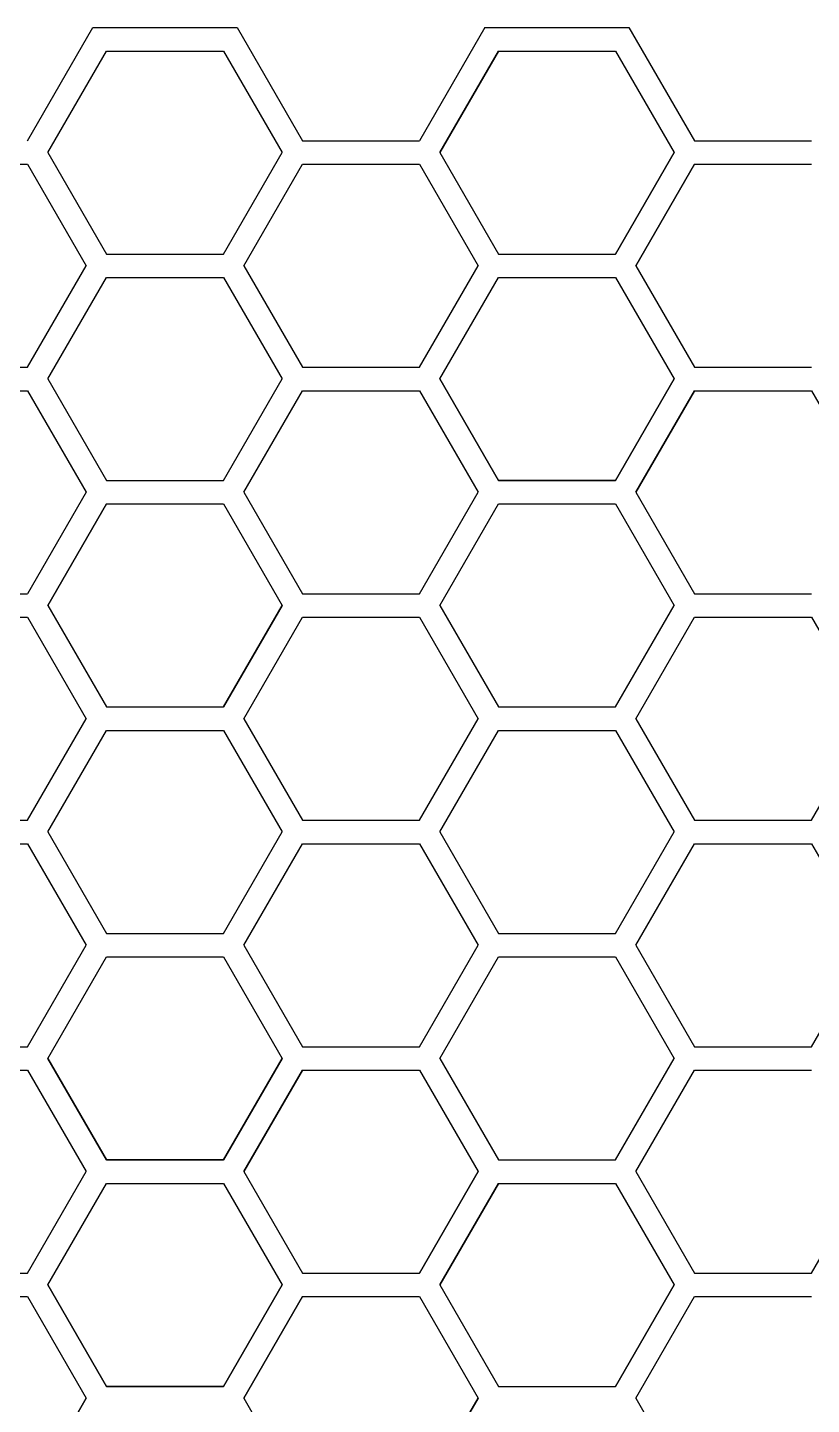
# Model space of a CAD drawing. Header units: millimetres. Extents: x 426 to 1302, y -791 to 304.
# Drawn here: x 874.5 to 1008.4, y -109.2 to 125.7 of the extents above; entities that cross this region are included whole.
import ezdxf

# ---------------------------------------------------------------- set-up
doc = ezdxf.new("R2010")
doc.units = ezdxf.units.MM
doc.layers.get('0').update_dxf_attribs({"linetype": 'CONTINUOUS', "lineweight": 25, "true_color": 0x000000})

msp = doc.modelspace()

# ---------------------------------------------------------------- linework, layer by layer
for p, q in [((874.54, 106.42), (885.7, 125.74)), ((874.54, 106.42), (885.7, 125.74)), ((874.54, 106.42), (885.7, 125.74)), ((885.7, 125.74), (910.31, 125.74)), ((885.7, 125.74), (910.31, 125.74)), ((885.7, 125.74), (910.31, 125.74)), ((910.31, 125.74), (921.47, 106.42)), ((910.31, 125.74), (921.47, 106.42)), ((910.31, 125.74), (921.47, 106.42)), ((952.62, 125.74), (941.47, 106.42)), ((952.62, 125.74), (941.47, 106.42)), ((952.62, 125.74), (941.47, 106.42)), ((952.62, 125.74), (977.24, 125.74)), ((952.62, 125.74), (977.24, 125.74)), ((952.62, 125.74), (977.24, 125.74)), ((977.24, 125.74), (988.4, 106.42)), ((977.24, 125.74), (988.4, 106.42)), ((977.24, 125.74), (988.4, 106.42)), ((878.01, 104.42), (888.01, 121.74)), ((878.01, 104.42), (888.01, 121.74)), ((878.01, 104.42), (888.01, 121.74)), ((878.01, 104.42), (888.01, 121.74)), ((878.01, 104.42), (888.01, 121.74)), ((878.01, 104.42), (888.01, 121.74)), ((878.01, 104.42), (888.01, 121.74)), ((878.01, 104.42), (888.01, 121.74)), ((878.01, 104.42), (888.01, 121.74)), ((888.01, 121.74), (908.01, 121.74)), ((888.01, 121.74), (908.01, 121.74)), ((888.01, 121.74), (908.01, 121.74)), ((888.01, 121.74), (908.01, 121.74)), ((888.01, 121.74), (908.01, 121.74)), ((888.01, 121.74), (908.01, 121.74)), ((888.01, 121.74), (908.01, 121.74)), ((888.01, 121.74), (908.01, 121.74)), ((888.01, 121.74), (908.01, 121.74)), ((908.01, 121.74), (918.01, 104.42)), ((908.01, 121.74), (918.01, 104.42)), ((908.01, 121.74), (918.01, 104.42)), ((908.01, 121.74), (918.01, 104.42)), ((908.01, 121.74), (918.01, 104.42)), ((908.01, 121.74), (918.01, 104.42)), ((908.01, 121.74), (918.01, 104.42)), ((908.01, 121.74), (918.01, 104.42)), ((908.01, 121.74), (918.01, 104.42)), ((954.93, 121.74), (944.93, 104.42)), ((944.93, 104.42), (954.93, 121.74)), ((954.93, 121.74), (944.93, 104.42)), ((944.93, 104.42), (954.93, 121.74)), ((954.93, 121.74), (944.93, 104.42)), ((944.93, 104.42), (954.93, 121.74)), ((954.93, 121.74), (974.93, 121.74)), ((954.93, 121.74), (974.93, 121.74)), ((954.93, 121.74), (974.93, 121.74)), ((954.93, 121.74), (974.93, 121.74)), ((954.93, 121.74), (974.93, 121.74)), ((954.93, 121.74), (974.93, 121.74)), ((974.93, 121.74), (984.93, 104.42)), ((974.93, 121.74), (984.93, 104.42)), ((974.93, 121.74), (984.93, 104.42)), ((974.93, 121.74), (984.93, 104.42)), ((974.93, 121.74), (984.93, 104.42)), ((974.93, 121.74), (984.93, 104.42)), ((921.47, 106.42), (941.47, 106.42)), ((921.47, 106.42), (941.47, 106.42)), ((921.47, 106.42), (941.47, 106.42)), ((988.4, 106.42), (1008.4, 106.42)), ((988.4, 106.42), (1008.4, 106.42)), ((988.4, 106.42), (1008.4, 106.42)), ((878.01, 104.42), (888.01, 87.1)), ((878.01, 104.42), (888.01, 87.1)), ((878.01, 104.42), (888.01, 87.1)), ((878.01, 104.42), (888.01, 87.1)), ((878.01, 104.42), (888.01, 87.1)), ((878.01, 104.42), (888.01, 87.1)), ((878.01, 104.42), (888.01, 87.1)), ((878.01, 104.42), (888.01, 87.1)), ((878.01, 104.42), (888.01, 87.1)), ((908.01, 87.1), (918.01, 104.42)), ((908.01, 87.1), (918.01, 104.42)), ((908.01, 87.1), (918.01, 104.42)), ((908.01, 87.1), (918.01, 104.42)), ((908.01, 87.1), (918.01, 104.42)), ((908.01, 87.1), (918.01, 104.42)), ((908.01, 87.1), (918.01, 104.42)), ((908.01, 87.1), (918.01, 104.42)), ((908.01, 87.1), (918.01, 104.42)), ((944.93, 104.42), (954.93, 87.1)), ((944.93, 104.42), (954.93, 87.1)), ((944.93, 104.42), (954.93, 87.1)), ((944.93, 104.42), (954.93, 87.1)), ((944.93, 104.42), (954.93, 87.1)), ((944.93, 104.42), (954.93, 87.1)), ((984.93, 104.42), (974.93, 87.1)), ((974.93, 87.1), (984.93, 104.42)), ((984.93, 104.42), (974.93, 87.1)), ((974.93, 87.1), (984.93, 104.42)), ((984.93, 104.42), (974.93, 87.1)), ((974.93, 87.1), (984.93, 104.42)), ((854.54, 102.42), (874.54, 102.42)), ((854.54, 102.42), (874.54, 102.42)), ((854.54, 102.42), (874.54, 102.42)), ((874.54, 102.42), (884.54, 85.1)), ((874.54, 102.42), (884.54, 85.1)), ((874.54, 102.42), (884.54, 85.1)), ((874.54, 102.42), (884.54, 85.1)), ((874.54, 102.42), (884.54, 85.1)), ((874.54, 102.42), (884.54, 85.1)), ((911.47, 85.1), (921.47, 102.42)), ((911.47, 85.1), (921.47, 102.42)), ((911.47, 85.1), (921.47, 102.42)), ((911.47, 85.1), (921.47, 102.42)), ((911.47, 85.1), (921.47, 102.42)), ((911.47, 85.1), (921.47, 102.42)), ((921.47, 102.42), (941.47, 102.42)), ((921.47, 102.42), (941.47, 102.42)), ((921.47, 102.42), (941.47, 102.42)), ((921.47, 102.42), (941.47, 102.42)), ((921.47, 102.42), (941.47, 102.42)), ((921.47, 102.42), (941.47, 102.42)), ((941.47, 102.42), (951.47, 85.1)), ((941.47, 102.42), (951.47, 85.1)), ((941.47, 102.42), (951.47, 85.1)), ((941.47, 102.42), (951.47, 85.1)), ((941.47, 102.42), (951.47, 85.1)), ((941.47, 102.42), (951.47, 85.1)), ((978.4, 85.1), (988.4, 102.42)), ((988.4, 102.42), (978.4, 85.1)), ((978.4, 85.1), (988.4, 102.42)), ((978.4, 85.1), (988.4, 102.42)), ((988.4, 102.42), (978.4, 85.1)), ((978.4, 85.1), (988.4, 102.42)), ((978.4, 85.1), (988.4, 102.42)), ((988.4, 102.42), (978.4, 85.1)), ((978.4, 85.1), (988.4, 102.42)), ((988.4, 102.42), (1008.4, 102.42)), ((988.4, 102.42), (1008.4, 102.42)), ((988.4, 102.42), (1008.4, 102.42)), ((988.4, 102.42), (1008.4, 102.42)), ((988.4, 102.42), (1008.4, 102.42)), ((988.4, 102.42), (1008.4, 102.42)), ((988.4, 102.42), (1008.4, 102.42)), ((988.4, 102.42), (1008.4, 102.42)), ((988.4, 102.42), (1008.4, 102.42)), ((888.01, 87.1), (908.01, 87.1)), ((888.01, 87.1), (908.01, 87.1)), ((888.01, 87.1), (908.01, 87.1)), ((888.01, 87.1), (908.01, 87.1)), ((888.01, 87.1), (908.01, 87.1)), ((888.01, 87.1), (908.01, 87.1)), ((888.01, 87.1), (908.01, 87.1)), ((888.01, 87.1), (908.01, 87.1)), ((888.01, 87.1), (908.01, 87.1)), ((954.93, 87.1), (974.93, 87.1)), ((954.93, 87.1), (974.93, 87.1)), ((954.93, 87.1), (974.93, 87.1)), ((954.93, 87.1), (974.93, 87.1)), ((954.93, 87.1), (974.93, 87.1)), ((954.93, 87.1), (974.93, 87.1)), ((954.93, 87.1), (974.93, 87.1)), ((954.93, 87.1), (974.93, 87.1)), ((954.93, 87.1), (974.93, 87.1)), ((954.93, 87.1), (974.93, 87.1)), ((954.93, 87.1), (974.93, 87.1)), ((954.93, 87.1), (974.93, 87.1)), ((874.54, 67.78), (884.54, 85.1)), ((874.54, 67.78), (884.54, 85.1)), ((874.54, 67.78), (884.54, 85.1)), ((874.54, 67.78), (884.54, 85.1)), ((874.54, 67.78), (884.54, 85.1)), ((874.54, 67.78), (884.54, 85.1)), ((911.47, 85.1), (921.47, 67.78)), ((911.47, 85.1), (921.47, 67.78)), ((911.47, 85.1), (921.47, 67.78)), ((911.47, 85.1), (921.47, 67.78)), ((911.47, 85.1), (921.47, 67.78)), ((911.47, 85.1), (921.47, 67.78)), ((941.47, 67.78), (951.47, 85.1)), ((941.47, 67.78), (951.47, 85.1)), ((941.47, 67.78), (951.47, 85.1)), ((941.47, 67.78), (951.47, 85.1)), ((941.47, 67.78), (951.47, 85.1)), ((941.47, 67.78), (951.47, 85.1)), ((978.4, 85.1), (988.4, 67.78)), ((978.4, 85.1), (988.4, 67.78)), ((978.4, 85.1), (988.4, 67.78)), ((978.4, 85.1), (988.4, 67.78)), ((978.4, 85.1), (988.4, 67.78)), ((978.4, 85.1), (988.4, 67.78)), ((978.4, 85.1), (988.4, 67.78)), ((978.4, 85.1), (988.4, 67.78)), ((978.4, 85.1), (988.4, 67.78)), ((878.01, 65.78), (888.01, 83.1)), ((878.01, 65.78), (888.01, 83.1)), ((878.01, 65.78), (888.01, 83.1)), ((878.01, 65.78), (888.01, 83.1)), ((878.01, 65.78), (888.01, 83.1)), ((878.01, 65.78), (888.01, 83.1)), ((878.01, 65.78), (888.01, 83.1)), ((878.01, 65.78), (888.01, 83.1)), ((878.01, 65.78), (888.01, 83.1)), ((888.01, 83.1), (908.01, 83.1)), ((888.01, 83.1), (908.01, 83.1)), ((888.01, 83.1), (908.01, 83.1)), ((888.01, 83.1), (908.01, 83.1)), ((888.01, 83.1), (908.01, 83.1)), ((888.01, 83.1), (908.01, 83.1)), ((888.01, 83.1), (908.01, 83.1)), ((888.01, 83.1), (908.01, 83.1)), ((888.01, 83.1), (908.01, 83.1)), ((908.01, 83.1), (918.01, 65.78)), ((908.01, 83.1), (918.01, 65.78)), ((908.01, 83.1), (918.01, 65.78)), ((908.01, 83.1), (918.01, 65.78)), ((908.01, 83.1), (918.01, 65.78)), ((908.01, 83.1), (918.01, 65.78)), ((908.01, 83.1), (918.01, 65.78)), ((908.01, 83.1), (918.01, 65.78)), ((908.01, 83.1), (918.01, 65.78)), ((944.93, 65.78), (954.93, 83.1)), ((944.93, 65.78), (954.93, 83.1)), ((944.93, 65.78), (954.93, 83.1)), ((944.93, 65.78), (954.93, 83.1)), ((944.93, 65.78), (954.93, 83.1)), ((944.93, 65.78), (954.93, 83.1)), ((954.93, 83.1), (974.93, 83.1)), ((954.93, 83.1), (974.93, 83.1)), ((954.93, 83.1), (974.93, 83.1)), ((954.93, 83.1), (974.93, 83.1)), ((954.93, 83.1), (974.93, 83.1)), ((954.93, 83.1), (974.93, 83.1)), ((954.93, 83.1), (974.93, 83.1)), ((954.93, 83.1), (974.93, 83.1)), ((954.93, 83.1), (974.93, 83.1)), ((974.93, 83.1), (984.93, 65.78)), ((974.93, 83.1), (984.93, 65.78)), ((974.93, 83.1), (984.93, 65.78)), ((974.93, 83.1), (984.93, 65.78)), ((974.93, 83.1), (984.93, 65.78)), ((974.93, 83.1), (984.93, 65.78)), ((854.54, 67.78), (874.54, 67.78)), ((854.54, 67.78), (874.54, 67.78)), ((854.54, 67.78), (874.54, 67.78)), ((878.01, 65.78), (888.01, 48.46)), ((878.01, 65.78), (888.01, 48.46)), ((878.01, 65.78), (888.01, 48.46)), ((878.01, 65.78), (888.01, 48.46)), ((878.01, 65.78), (888.01, 48.46)), ((878.01, 65.78), (888.01, 48.46)), ((878.01, 65.78), (888.01, 48.46)), ((878.01, 65.78), (888.01, 48.46)), ((878.01, 65.78), (888.01, 48.46)), ((908.01, 48.46), (918.01, 65.78)), ((908.01, 48.46), (918.01, 65.78)), ((908.01, 48.46), (918.01, 65.78)), ((908.01, 48.46), (918.01, 65.78)), ((908.01, 48.46), (918.01, 65.78)), ((908.01, 48.46), (918.01, 65.78)), ((908.01, 48.46), (918.01, 65.78)), ((908.01, 48.46), (918.01, 65.78)), ((908.01, 48.46), (918.01, 65.78)), ((921.47, 67.78), (941.47, 67.78)), ((921.47, 67.78), (941.47, 67.78)), ((921.47, 67.78), (941.47, 67.78)), ((921.47, 67.78), (941.47, 67.78)), ((921.47, 67.78), (941.47, 67.78)), ((921.47, 67.78), (941.47, 67.78)), ((944.93, 65.78), (954.93, 48.46)), ((944.93, 65.78), (954.93, 48.46)), ((954.93, 48.46), (944.93, 65.78)), ((944.93, 65.78), (954.93, 48.46)), ((944.93, 65.78), (954.93, 48.46)), ((954.93, 48.46), (944.93, 65.78)), ((944.93, 65.78), (954.93, 48.46)), ((944.93, 65.78), (954.93, 48.46)), ((954.93, 48.46), (944.93, 65.78)), ((974.93, 48.46), (984.93, 65.78)), ((984.93, 65.78), (974.93, 48.46)), ((974.93, 48.46), (984.93, 65.78)), ((974.93, 48.46), (984.93, 65.78)), ((984.93, 65.78), (974.93, 48.46)), ((974.93, 48.46), (984.93, 65.78)), ((974.93, 48.46), (984.93, 65.78)), ((984.93, 65.78), (974.93, 48.46)), ((974.93, 48.46), (984.93, 65.78)), ((988.4, 67.78), (1008.4, 67.78)), ((988.4, 67.78), (1008.4, 67.78)), ((988.4, 67.78), (1008.4, 67.78)), ((988.4, 67.78), (1008.4, 67.78)), ((988.4, 67.78), (1008.4, 67.78)), ((988.4, 67.78), (1008.4, 67.78)), ((988.4, 67.78), (1008.4, 67.78)), ((988.4, 67.78), (1008.4, 67.78)), ((988.4, 67.78), (1008.4, 67.78)), ((854.54, 63.78), (874.54, 63.78)), ((854.54, 63.78), (874.54, 63.78)), ((854.54, 63.78), (874.54, 63.78)), ((874.54, 63.78), (884.54, 46.46)), ((874.54, 63.78), (884.54, 46.46)), ((874.54, 63.78), (884.54, 46.46)), ((911.47, 46.46), (921.47, 63.78)), ((911.47, 46.46), (921.47, 63.78)), ((911.47, 46.46), (921.47, 63.78)), ((911.47, 46.46), (921.47, 63.78)), ((911.47, 46.46), (921.47, 63.78)), ((911.47, 46.46), (921.47, 63.78)), ((921.47, 63.78), (941.47, 63.78)), ((921.47, 63.78), (941.47, 63.78)), ((921.47, 63.78), (941.47, 63.78)), ((921.47, 63.78), (941.47, 63.78)), ((921.47, 63.78), (941.47, 63.78)), ((921.47, 63.78), (941.47, 63.78)), ((941.47, 63.78), (951.47, 46.46)), ((941.47, 63.78), (951.47, 46.46)), ((941.47, 63.78), (951.47, 46.46)), ((941.47, 63.78), (951.47, 46.46)), ((941.47, 63.78), (951.47, 46.46)), ((941.47, 63.78), (951.47, 46.46)), ((978.4, 46.46), (988.4, 63.78)), ((988.4, 63.78), (978.4, 46.46)), ((978.4, 46.46), (988.4, 63.78)), ((988.4, 63.78), (978.4, 46.46)), ((978.4, 46.46), (988.4, 63.78)), ((988.4, 63.78), (978.4, 46.46)), ((988.4, 63.78), (1008.4, 63.78)), ((988.4, 63.78), (1008.4, 63.78)), ((988.4, 63.78), (1008.4, 63.78)), ((988.4, 63.78), (1008.4, 63.78)), ((988.4, 63.78), (1008.4, 63.78)), ((988.4, 63.78), (1008.4, 63.78)), ((1008.4, 63.78), (1018.4, 46.46)), ((1008.4, 63.78), (1018.4, 46.46)), ((1008.4, 63.78), (1018.4, 46.46)), ((888.01, 48.46), (908.01, 48.46)), ((888.01, 48.46), (908.01, 48.46)), ((888.01, 48.46), (908.01, 48.46)), ((888.01, 48.46), (908.01, 48.46)), ((888.01, 48.46), (908.01, 48.46)), ((888.01, 48.46), (908.01, 48.46)), ((888.01, 48.46), (908.01, 48.46)), ((888.01, 48.46), (908.01, 48.46)), ((888.01, 48.46), (908.01, 48.46)), ((954.93, 48.46), (974.93, 48.46)), ((974.93, 48.46), (954.93, 48.46)), ((954.93, 48.46), (974.93, 48.46)), ((954.93, 48.46), (974.93, 48.46)), ((974.93, 48.46), (954.93, 48.46)), ((954.93, 48.46), (974.93, 48.46)), ((954.93, 48.46), (974.93, 48.46)), ((974.93, 48.46), (954.93, 48.46)), ((954.93, 48.46), (974.93, 48.46)), ((884.54, 46.46), (874.54, 29.14)), ((884.54, 46.46), (874.54, 29.14)), ((884.54, 46.46), (874.54, 29.14)), ((911.47, 46.46), (921.47, 29.14)), ((911.47, 46.46), (921.47, 29.14)), ((911.47, 46.46), (921.47, 29.14)), ((911.47, 46.46), (921.47, 29.14)), ((911.47, 46.46), (921.47, 29.14)), ((911.47, 46.46), (921.47, 29.14)), ((941.47, 29.14), (951.47, 46.46)), ((941.47, 29.14), (951.47, 46.46)), ((941.47, 29.14), (951.47, 46.46)), ((941.47, 29.14), (951.47, 46.46)), ((941.47, 29.14), (951.47, 46.46)), ((941.47, 29.14), (951.47, 46.46)), ((978.4, 46.46), (988.4, 29.14)), ((978.4, 46.46), (988.4, 29.14)), ((978.4, 46.46), (988.4, 29.14)), ((978.4, 46.46), (988.4, 29.14)), ((978.4, 46.46), (988.4, 29.14)), ((978.4, 46.46), (988.4, 29.14)), ((888.01, 44.46), (878.01, 27.14)), ((878.01, 27.14), (888.01, 44.46)), ((878.01, 27.14), (888.01, 44.46)), ((888.01, 44.46), (878.01, 27.14)), ((878.01, 27.14), (888.01, 44.46)), ((878.01, 27.14), (888.01, 44.46)), ((888.01, 44.46), (878.01, 27.14)), ((878.01, 27.14), (888.01, 44.46)), ((878.01, 27.14), (888.01, 44.46)), ((888.01, 44.46), (908.01, 44.46)), ((888.01, 44.46), (908.01, 44.46)), ((888.01, 44.46), (908.01, 44.46)), ((888.01, 44.46), (908.01, 44.46)), ((888.01, 44.46), (908.01, 44.46)), ((888.01, 44.46), (908.01, 44.46)), ((888.01, 44.46), (908.01, 44.46)), ((888.01, 44.46), (908.01, 44.46)), ((888.01, 44.46), (908.01, 44.46)), ((908.01, 44.46), (918.01, 27.14)), ((908.01, 44.46), (918.01, 27.14)), ((908.01, 44.46), (918.01, 27.14)), ((908.01, 44.46), (918.01, 27.14)), ((908.01, 44.46), (918.01, 27.14)), ((908.01, 44.46), (918.01, 27.14)), ((908.01, 44.46), (918.01, 27.14)), ((908.01, 44.46), (918.01, 27.14)), ((908.01, 44.46), (918.01, 27.14)), ((944.93, 27.14), (954.93, 44.46)), ((944.93, 27.14), (954.93, 44.46)), ((944.93, 27.14), (954.93, 44.46)), ((944.93, 27.14), (954.93, 44.46)), ((944.93, 27.14), (954.93, 44.46)), ((944.93, 27.14), (954.93, 44.46)), ((954.93, 44.46), (974.93, 44.46)), ((954.93, 44.46), (974.93, 44.46)), ((954.93, 44.46), (974.93, 44.46)), ((954.93, 44.46), (974.93, 44.46)), ((954.93, 44.46), (974.93, 44.46)), ((954.93, 44.46), (974.93, 44.46)), ((974.93, 44.46), (984.93, 27.14)), ((974.93, 44.46), (984.93, 27.14)), ((974.93, 44.46), (984.93, 27.14)), ((974.93, 44.46), (984.93, 27.14)), ((974.93, 44.46), (984.93, 27.14)), ((974.93, 44.46), (984.93, 27.14)), ((854.54, 29.14), (874.54, 29.14)), ((854.54, 29.14), (874.54, 29.14)), ((854.54, 29.14), (874.54, 29.14)), ((921.47, 29.14), (941.47, 29.14)), ((921.47, 29.14), (941.47, 29.14)), ((921.47, 29.14), (941.47, 29.14)), ((921.47, 29.14), (941.47, 29.14)), ((921.47, 29.14), (941.47, 29.14)), ((921.47, 29.14), (941.47, 29.14)), ((988.4, 29.14), (1008.4, 29.14)), ((988.4, 29.14), (1008.4, 29.14)), ((988.4, 29.14), (1008.4, 29.14)), ((988.4, 29.14), (1008.4, 29.14)), ((988.4, 29.14), (1008.4, 29.14)), ((988.4, 29.14), (1008.4, 29.14)), ((878.01, 27.14), (888.01, 9.82)), ((878.01, 27.14), (888.01, 9.82)), ((878.01, 27.14), (888.01, 9.82)), ((878.01, 27.14), (888.01, 9.82)), ((878.01, 27.14), (888.01, 9.82)), ((878.01, 27.14), (888.01, 9.82)), ((878.01, 27.14), (888.01, 9.82)), ((878.01, 27.14), (888.01, 9.82)), ((878.01, 27.14), (888.01, 9.82)), ((918.01, 27.14), (908.01, 9.82)), ((908.01, 9.82), (918.01, 27.14)), ((908.01, 9.82), (918.01, 27.14)), ((918.01, 27.14), (908.01, 9.82)), ((908.01, 9.82), (918.01, 27.14)), ((908.01, 9.82), (918.01, 27.14)), ((918.01, 27.14), (908.01, 9.82)), ((908.01, 9.82), (918.01, 27.14)), ((908.01, 9.82), (918.01, 27.14)), ((944.93, 27.14), (954.93, 9.82)), ((944.93, 27.14), (954.93, 9.82)), ((944.93, 27.14), (954.93, 9.82)), ((944.93, 27.14), (954.93, 9.82)), ((944.93, 27.14), (954.93, 9.82)), ((944.93, 27.14), (954.93, 9.82)), ((974.93, 9.82), (984.93, 27.14)), ((974.93, 9.82), (984.93, 27.14)), ((974.93, 9.82), (984.93, 27.14)), ((974.93, 9.82), (984.93, 27.14)), ((974.93, 9.82), (984.93, 27.14)), ((974.93, 9.82), (984.93, 27.14)), ((854.54, 25.14), (874.54, 25.14)), ((854.54, 25.14), (874.54, 25.14)), ((854.54, 25.14), (874.54, 25.14)), ((874.54, 25.14), (884.54, 7.82)), ((874.54, 25.14), (884.54, 7.82)), ((874.54, 25.14), (884.54, 7.82)), ((874.54, 25.14), (884.54, 7.82)), ((874.54, 25.14), (884.54, 7.82)), ((874.54, 25.14), (884.54, 7.82)), ((911.47, 7.82), (921.47, 25.14)), ((911.47, 7.82), (921.47, 25.14)), ((911.47, 7.82), (921.47, 25.14)), ((911.47, 7.82), (921.47, 25.14)), ((911.47, 7.82), (921.47, 25.14)), ((911.47, 7.82), (921.47, 25.14)), ((921.47, 25.14), (941.47, 25.14)), ((921.47, 25.14), (941.47, 25.14)), ((921.47, 25.14), (941.47, 25.14)), ((921.47, 25.14), (941.47, 25.14)), ((921.47, 25.14), (941.47, 25.14)), ((921.47, 25.14), (941.47, 25.14)), ((941.47, 25.14), (951.47, 7.82)), ((941.47, 25.14), (951.47, 7.82)), ((941.47, 25.14), (951.47, 7.82)), ((941.47, 25.14), (951.47, 7.82)), ((941.47, 25.14), (951.47, 7.82)), ((941.47, 25.14), (951.47, 7.82)), ((978.4, 7.82), (988.4, 25.14)), ((978.4, 7.82), (988.4, 25.14)), ((978.4, 7.82), (988.4, 25.14)), ((978.4, 7.82), (988.4, 25.14)), ((978.4, 7.82), (988.4, 25.14)), ((978.4, 7.82), (988.4, 25.14)), ((988.4, 25.14), (1008.4, 25.14)), ((988.4, 25.14), (1008.4, 25.14)), ((988.4, 25.14), (1008.4, 25.14)), ((988.4, 25.14), (1008.4, 25.14)), ((988.4, 25.14), (1008.4, 25.14)), ((988.4, 25.14), (1008.4, 25.14)), ((1008.4, 25.14), (1018.4, 7.82)), ((1008.4, 25.14), (1018.4, 7.82)), ((1008.4, 25.14), (1018.4, 7.82)), ((888.01, 9.82), (908.01, 9.82)), ((888.01, 9.82), (908.01, 9.82)), ((888.01, 9.82), (908.01, 9.82)), ((888.01, 9.82), (908.01, 9.82)), ((888.01, 9.82), (908.01, 9.82)), ((888.01, 9.82), (908.01, 9.82)), ((888.01, 9.82), (908.01, 9.82)), ((888.01, 9.82), (908.01, 9.82)), ((888.01, 9.82), (908.01, 9.82)), ((954.93, 9.82), (974.93, 9.82)), ((954.93, 9.82), (974.93, 9.82)), ((954.93, 9.82), (974.93, 9.82)), ((954.93, 9.82), (974.93, 9.82)), ((954.93, 9.82), (974.93, 9.82)), ((954.93, 9.82), (974.93, 9.82)), ((874.54, -9.5), (884.54, 7.82)), ((874.54, -9.5), (884.54, 7.82)), ((874.54, -9.5), (884.54, 7.82)), ((874.54, -9.5), (884.54, 7.82)), ((874.54, -9.5), (884.54, 7.82)), ((874.54, -9.5), (884.54, 7.82)), ((911.47, 7.82), (921.47, -9.5)), ((911.47, 7.82), (921.47, -9.5)), ((911.47, 7.82), (921.47, -9.5)), ((911.47, 7.82), (921.47, -9.5)), ((911.47, 7.82), (921.47, -9.5)), ((911.47, 7.82), (921.47, -9.5)), ((941.47, -9.5), (951.47, 7.82)), ((941.47, -9.5), (951.47, 7.82)), ((941.47, -9.5), (951.47, 7.82)), ((941.47, -9.5), (951.47, 7.82)), ((941.47, -9.5), (951.47, 7.82)), ((941.47, -9.5), (951.47, 7.82)), ((978.4, 7.82), (988.4, -9.5)), ((978.4, 7.82), (988.4, -9.5)), ((978.4, 7.82), (988.4, -9.5)), ((978.4, 7.82), (988.4, -9.5)), ((978.4, 7.82), (988.4, -9.5)), ((978.4, 7.82), (988.4, -9.5)), ((1008.4, -9.5), (1018.4, 7.82)), ((1008.4, -9.5), (1018.4, 7.82)), ((1008.4, -9.5), (1018.4, 7.82)), ((878.01, -11.5), (888.01, 5.82)), ((878.01, -11.5), (888.01, 5.82)), ((878.01, -11.5), (888.01, 5.82)), ((878.01, -11.5), (888.01, 5.82)), ((878.01, -11.5), (888.01, 5.82)), ((878.01, -11.5), (888.01, 5.82)), ((888.01, 5.82), (908.01, 5.82)), ((888.01, 5.82), (908.01, 5.82)), ((888.01, 5.82), (908.01, 5.82)), ((888.01, 5.82), (908.01, 5.82)), ((888.01, 5.82), (908.01, 5.82)), ((888.01, 5.82), (908.01, 5.82)), ((908.01, 5.82), (918.01, -11.5)), ((908.01, 5.82), (918.01, -11.5)), ((908.01, 5.82), (918.01, -11.5)), ((908.01, 5.82), (918.01, -11.5)), ((908.01, 5.82), (918.01, -11.5)), ((908.01, 5.82), (918.01, -11.5)), ((944.93, -11.5), (954.93, 5.82)), ((944.93, -11.5), (954.93, 5.82)), ((944.93, -11.5), (954.93, 5.82)), ((944.93, -11.5), (954.93, 5.82)), ((944.93, -11.5), (954.93, 5.82)), ((944.93, -11.5), (954.93, 5.82)), ((944.93, -11.5), (954.93, 5.82)), ((944.93, -11.5), (954.93, 5.82)), ((944.93, -11.5), (954.93, 5.82)), ((954.93, 5.82), (974.93, 5.82)), ((954.93, 5.82), (974.93, 5.82)), ((954.93, 5.82), (974.93, 5.82)), ((954.93, 5.82), (974.93, 5.82)), ((954.93, 5.82), (974.93, 5.82)), ((954.93, 5.82), (974.93, 5.82)), ((954.93, 5.82), (974.93, 5.82)), ((954.93, 5.82), (974.93, 5.82)), ((954.93, 5.82), (974.93, 5.82)), ((974.93, 5.82), (984.93, -11.5)), ((974.93, 5.82), (984.93, -11.5)), ((974.93, 5.82), (984.93, -11.5)), ((974.93, 5.82), (984.93, -11.5)), ((974.93, 5.82), (984.93, -11.5)), ((974.93, 5.82), (984.93, -11.5)), ((974.93, 5.82), (984.93, -11.5)), ((974.93, 5.82), (984.93, -11.5)), ((974.93, 5.82), (984.93, -11.5)), ((854.54, -9.5), (874.54, -9.5)), ((854.54, -9.5), (874.54, -9.5)), ((854.54, -9.5), (874.54, -9.5)), ((878.01, -11.5), (888.01, -28.82)), ((878.01, -11.5), (888.01, -28.82)), ((878.01, -11.5), (888.01, -28.82)), ((878.01, -11.5), (888.01, -28.82)), ((878.01, -11.5), (888.01, -28.82)), ((878.01, -11.5), (888.01, -28.82)), ((908.01, -28.82), (918.01, -11.5)), ((908.01, -28.82), (918.01, -11.5)), ((908.01, -28.82), (918.01, -11.5)), ((908.01, -28.82), (918.01, -11.5)), ((908.01, -28.82), (918.01, -11.5)), ((908.01, -28.82), (918.01, -11.5)), ((921.47, -9.5), (941.47, -9.5)), ((921.47, -9.5), (941.47, -9.5)), ((921.47, -9.5), (941.47, -9.5)), ((921.47, -9.5), (941.47, -9.5)), ((921.47, -9.5), (941.47, -9.5)), ((921.47, -9.5), (941.47, -9.5)), ((944.93, -11.5), (954.93, -28.82)), ((944.93, -11.5), (954.93, -28.82)), ((944.93, -11.5), (954.93, -28.82)), ((944.93, -11.5), (954.93, -28.82)), ((944.93, -11.5), (954.93, -28.82)), ((944.93, -11.5), (954.93, -28.82)), ((944.93, -11.5), (954.93, -28.82)), ((944.93, -11.5), (954.93, -28.82)), ((944.93, -11.5), (954.93, -28.82)), ((974.93, -28.82), (984.93, -11.5)), ((974.93, -28.82), (984.93, -11.5)), ((974.93, -28.82), (984.93, -11.5)), ((974.93, -28.82), (984.93, -11.5)), ((974.93, -28.82), (984.93, -11.5)), ((974.93, -28.82), (984.93, -11.5)), ((974.93, -28.82), (984.93, -11.5)), ((974.93, -28.82), (984.93, -11.5)), ((974.93, -28.82), (984.93, -11.5)), ((988.4, -9.5), (1008.4, -9.5)), ((988.4, -9.5), (1008.4, -9.5)), ((988.4, -9.5), (1008.4, -9.5)), ((988.4, -9.5), (1008.4, -9.5)), ((988.4, -9.5), (1008.4, -9.5)), ((988.4, -9.5), (1008.4, -9.5)), ((854.54, -13.5), (874.54, -13.5)), ((854.54, -13.5), (874.54, -13.5)), ((854.54, -13.5), (874.54, -13.5)), ((874.54, -13.5), (884.54, -30.82)), ((874.54, -13.5), (884.54, -30.82)), ((874.54, -13.5), (884.54, -30.82)), ((874.54, -13.5), (884.54, -30.82)), ((874.54, -13.5), (884.54, -30.82)), ((874.54, -13.5), (884.54, -30.82)), ((874.54, -13.5), (884.54, -30.82)), ((874.54, -13.5), (884.54, -30.82)), ((874.54, -13.5), (884.54, -30.82)), ((911.47, -30.82), (921.47, -13.5)), ((911.47, -30.82), (921.47, -13.5)), ((911.47, -30.82), (921.47, -13.5)), ((911.47, -30.82), (921.47, -13.5)), ((911.47, -30.82), (921.47, -13.5)), ((911.47, -30.82), (921.47, -13.5)), ((921.47, -13.5), (941.47, -13.5)), ((921.47, -13.5), (941.47, -13.5)), ((921.47, -13.5), (941.47, -13.5)), ((921.47, -13.5), (941.47, -13.5)), ((921.47, -13.5), (941.47, -13.5)), ((921.47, -13.5), (941.47, -13.5)), ((941.47, -13.5), (951.47, -30.82)), ((941.47, -13.5), (951.47, -30.82)), ((941.47, -13.5), (951.47, -30.82)), ((941.47, -13.5), (951.47, -30.82)), ((941.47, -13.5), (951.47, -30.82)), ((941.47, -13.5), (951.47, -30.82)), ((978.4, -30.82), (988.4, -13.5)), ((978.4, -30.82), (988.4, -13.5)), ((978.4, -30.82), (988.4, -13.5)), ((988.4, -13.5), (1008.4, -13.5)), ((988.4, -13.5), (1008.4, -13.5)), ((988.4, -13.5), (1008.4, -13.5)), ((1008.4, -13.5), (1018.4, -30.82)), ((1008.4, -13.5), (1018.4, -30.82)), ((1008.4, -13.5), (1018.4, -30.82)), ((888.01, -28.82), (908.01, -28.82)), ((888.01, -28.82), (908.01, -28.82)), ((888.01, -28.82), (908.01, -28.82)), ((888.01, -28.82), (908.01, -28.82)), ((888.01, -28.82), (908.01, -28.82)), ((888.01, -28.82), (908.01, -28.82)), ((888.01, -28.82), (908.01, -28.82)), ((888.01, -28.82), (908.01, -28.82)), ((888.01, -28.82), (908.01, -28.82)), ((888.01, -28.82), (908.01, -28.82)), ((888.01, -28.82), (908.01, -28.82)), ((888.01, -28.82), (908.01, -28.82)), ((954.93, -28.82), (974.93, -28.82)), ((954.93, -28.82), (974.93, -28.82)), ((954.93, -28.82), (974.93, -28.82)), ((954.93, -28.82), (974.93, -28.82)), ((954.93, -28.82), (974.93, -28.82)), ((954.93, -28.82), (974.93, -28.82)), ((954.93, -28.82), (974.93, -28.82)), ((954.93, -28.82), (974.93, -28.82)), ((954.93, -28.82), (974.93, -28.82)), ((874.54, -48.14), (884.54, -30.82)), ((874.54, -48.14), (884.54, -30.82)), ((874.54, -48.14), (884.54, -30.82)), ((874.54, -48.14), (884.54, -30.82)), ((874.54, -48.14), (884.54, -30.82)), ((874.54, -48.14), (884.54, -30.82)), ((874.54, -48.14), (884.54, -30.82)), ((874.54, -48.14), (884.54, -30.82)), ((874.54, -48.14), (884.54, -30.82)), ((878.01, -50.14), (888.01, -32.82)), ((878.01, -50.14), (888.01, -32.82)), ((878.01, -50.14), (888.01, -32.82)), ((878.01, -50.14), (888.01, -32.82)), ((878.01, -50.14), (888.01, -32.82)), ((878.01, -50.14), (888.01, -32.82)), ((888.01, -32.82), (908.01, -32.82)), ((888.01, -32.82), (908.01, -32.82)), ((888.01, -32.82), (908.01, -32.82)), ((888.01, -32.82), (908.01, -32.82)), ((888.01, -32.82), (908.01, -32.82)), ((888.01, -32.82), (908.01, -32.82)), ((888.01, -32.82), (908.01, -32.82)), ((888.01, -32.82), (908.01, -32.82)), ((888.01, -32.82), (908.01, -32.82)), ((908.01, -32.82), (918.01, -50.14)), ((908.01, -32.82), (918.01, -50.14)), ((908.01, -32.82), (918.01, -50.14)), ((908.01, -32.82), (918.01, -50.14)), ((908.01, -32.82), (918.01, -50.14)), ((908.01, -32.82), (918.01, -50.14)), ((911.47, -30.82), (921.47, -48.14)), ((911.47, -30.82), (921.47, -48.14)), ((911.47, -30.82), (921.47, -48.14)), ((911.47, -30.82), (921.47, -48.14)), ((911.47, -30.82), (921.47, -48.14)), ((911.47, -30.82), (921.47, -48.14)), ((941.47, -48.14), (951.47, -30.82)), ((941.47, -48.14), (951.47, -30.82)), ((941.47, -48.14), (951.47, -30.82)), ((941.47, -48.14), (951.47, -30.82)), ((941.47, -48.14), (951.47, -30.82)), ((941.47, -48.14), (951.47, -30.82)), ((944.93, -50.14), (954.93, -32.82)), ((944.93, -50.14), (954.93, -32.82)), ((944.93, -50.14), (954.93, -32.82)), ((944.93, -50.14), (954.93, -32.82)), ((944.93, -50.14), (954.93, -32.82)), ((944.93, -50.14), (954.93, -32.82)), ((944.93, -50.14), (954.93, -32.82)), ((944.93, -50.14), (954.93, -32.82)), ((944.93, -50.14), (954.93, -32.82)), ((954.93, -32.82), (974.93, -32.82)), ((954.93, -32.82), (974.93, -32.82)), ((954.93, -32.82), (974.93, -32.82)), ((954.93, -32.82), (974.93, -32.82)), ((954.93, -32.82), (974.93, -32.82)), ((954.93, -32.82), (974.93, -32.82)), ((954.93, -32.82), (974.93, -32.82)), ((954.93, -32.82), (974.93, -32.82)), ((954.93, -32.82), (974.93, -32.82)), ((974.93, -32.82), (984.93, -50.14)), ((974.93, -32.82), (984.93, -50.14)), ((974.93, -32.82), (984.93, -50.14)), ((974.93, -32.82), (984.93, -50.14)), ((974.93, -32.82), (984.93, -50.14)), ((974.93, -32.82), (984.93, -50.14)), ((974.93, -32.82), (984.93, -50.14)), ((974.93, -32.82), (984.93, -50.14)), ((974.93, -32.82), (984.93, -50.14)), ((978.4, -30.82), (988.4, -48.14)), ((978.4, -30.82), (988.4, -48.14)), ((978.4, -30.82), (988.4, -48.14)), ((1008.4, -48.14), (1018.4, -30.82)), ((1008.4, -48.14), (1018.4, -30.82)), ((1008.4, -48.14), (1018.4, -30.82)), ((854.54, -48.14), (874.54, -48.14)), ((854.54, -48.14), (874.54, -48.14)), ((854.54, -48.14), (874.54, -48.14)), ((921.47, -48.14), (941.47, -48.14)), ((921.47, -48.14), (941.47, -48.14)), ((921.47, -48.14), (941.47, -48.14)), ((921.47, -48.14), (941.47, -48.14)), ((921.47, -48.14), (941.47, -48.14)), ((921.47, -48.14), (941.47, -48.14)), ((988.4, -48.14), (1008.4, -48.14)), ((988.4, -48.14), (1008.4, -48.14)), ((988.4, -48.14), (1008.4, -48.14)), ((878.01, -50.14), (888.01, -67.46)), ((878.01, -50.14), (888.01, -67.46)), ((888.01, -67.46), (878.01, -50.14)), ((878.01, -50.14), (888.01, -67.46)), ((878.01, -50.14), (888.01, -67.46)), ((888.01, -67.46), (878.01, -50.14)), ((878.01, -50.14), (888.01, -67.46)), ((878.01, -50.14), (888.01, -67.46)), ((888.01, -67.46), (878.01, -50.14)), ((908.01, -67.46), (918.01, -50.14)), ((918.01, -50.14), (908.01, -67.46)), ((908.01, -67.46), (918.01, -50.14)), ((908.01, -67.46), (918.01, -50.14)), ((918.01, -50.14), (908.01, -67.46)), ((908.01, -67.46), (918.01, -50.14)), ((908.01, -67.46), (918.01, -50.14)), ((918.01, -50.14), (908.01, -67.46)), ((908.01, -67.46), (918.01, -50.14)), ((944.93, -50.14), (954.93, -67.46)), ((944.93, -50.14), (954.93, -67.46)), ((944.93, -50.14), (954.93, -67.46)), ((944.93, -50.14), (954.93, -67.46)), ((944.93, -50.14), (954.93, -67.46)), ((944.93, -50.14), (954.93, -67.46)), ((944.93, -50.14), (954.93, -67.46)), ((944.93, -50.14), (954.93, -67.46)), ((944.93, -50.14), (954.93, -67.46)), ((974.93, -67.46), (984.93, -50.14)), ((974.93, -67.46), (984.93, -50.14)), ((974.93, -67.46), (984.93, -50.14)), ((974.93, -67.46), (984.93, -50.14)), ((974.93, -67.46), (984.93, -50.14)), ((974.93, -67.46), (984.93, -50.14)), ((974.93, -67.46), (984.93, -50.14)), ((974.93, -67.46), (984.93, -50.14)), ((974.93, -67.46), (984.93, -50.14)), ((854.54, -52.14), (874.54, -52.14)), ((854.54, -52.14), (874.54, -52.14)), ((854.54, -52.14), (874.54, -52.14)), ((874.54, -52.14), (884.54, -69.46)), ((874.54, -52.14), (884.54, -69.46)), ((874.54, -52.14), (884.54, -69.46)), ((874.54, -52.14), (884.54, -69.46)), ((874.54, -52.14), (884.54, -69.46)), ((874.54, -52.14), (884.54, -69.46)), ((874.54, -52.14), (884.54, -69.46)), ((874.54, -52.14), (884.54, -69.46)), ((874.54, -52.14), (884.54, -69.46)), ((911.47, -69.46), (921.47, -52.14)), ((921.47, -52.14), (911.47, -69.46)), ((911.47, -69.46), (921.47, -52.14)), ((921.47, -52.14), (911.47, -69.46)), ((911.47, -69.46), (921.47, -52.14)), ((921.47, -52.14), (911.47, -69.46)), ((921.47, -52.14), (941.47, -52.14)), ((921.47, -52.14), (941.47, -52.14)), ((921.47, -52.14), (941.47, -52.14)), ((921.47, -52.14), (941.47, -52.14)), ((921.47, -52.14), (941.47, -52.14)), ((921.47, -52.14), (941.47, -52.14)), ((941.47, -52.14), (951.47, -69.46)), ((941.47, -52.14), (951.47, -69.46)), ((941.47, -52.14), (951.47, -69.46)), ((941.47, -52.14), (951.47, -69.46)), ((941.47, -52.14), (951.47, -69.46)), ((941.47, -52.14), (951.47, -69.46)), ((978.4, -69.46), (988.4, -52.14)), ((978.4, -69.46), (988.4, -52.14)), ((978.4, -69.46), (988.4, -52.14)), ((978.4, -69.46), (988.4, -52.14)), ((978.4, -69.46), (988.4, -52.14)), ((978.4, -69.46), (988.4, -52.14)), ((988.4, -52.14), (1008.4, -52.14)), ((988.4, -52.14), (1008.4, -52.14)), ((988.4, -52.14), (1008.4, -52.14)), ((988.4, -52.14), (1008.4, -52.14)), ((988.4, -52.14), (1008.4, -52.14)), ((988.4, -52.14), (1008.4, -52.14)), ((888.01, -67.46), (908.01, -67.46)), ((888.01, -67.46), (908.01, -67.46)), ((888.01, -67.46), (908.01, -67.46)), ((908.01, -67.46), (888.01, -67.46)), ((888.01, -67.46), (908.01, -67.46)), ((888.01, -67.46), (908.01, -67.46)), ((888.01, -67.46), (908.01, -67.46)), ((888.01, -67.46), (908.01, -67.46)), ((908.01, -67.46), (888.01, -67.46)), ((888.01, -67.46), (908.01, -67.46)), ((888.01, -67.46), (908.01, -67.46)), ((888.01, -67.46), (908.01, -67.46)), ((888.01, -67.46), (908.01, -67.46)), ((908.01, -67.46), (888.01, -67.46)), ((888.01, -67.46), (908.01, -67.46)), ((954.93, -67.46), (974.93, -67.46)), ((954.93, -67.46), (974.93, -67.46)), ((954.93, -67.46), (974.93, -67.46)), ((954.93, -67.46), (974.93, -67.46)), ((954.93, -67.46), (974.93, -67.46)), ((954.93, -67.46), (974.93, -67.46)), ((954.93, -67.46), (974.93, -67.46)), ((954.93, -67.46), (974.93, -67.46)), ((954.93, -67.46), (974.93, -67.46)), ((874.54, -86.78), (884.54, -69.46)), ((874.54, -86.78), (884.54, -69.46)), ((874.54, -86.78), (884.54, -69.46)), ((874.54, -86.78), (884.54, -69.46)), ((874.54, -86.78), (884.54, -69.46)), ((874.54, -86.78), (884.54, -69.46)), ((874.54, -86.78), (884.54, -69.46)), ((874.54, -86.78), (884.54, -69.46)), ((874.54, -86.78), (884.54, -69.46)), ((911.47, -69.46), (921.47, -86.78)), ((911.47, -69.46), (921.47, -86.78)), ((911.47, -69.46), (921.47, -86.78)), ((911.47, -69.46), (921.47, -86.78)), ((911.47, -69.46), (921.47, -86.78)), ((911.47, -69.46), (921.47, -86.78)), ((941.47, -86.78), (951.47, -69.46)), ((951.47, -69.46), (941.47, -86.78)), ((941.47, -86.78), (951.47, -69.46)), ((951.47, -69.46), (941.47, -86.78)), ((941.47, -86.78), (951.47, -69.46)), ((951.47, -69.46), (941.47, -86.78)), ((978.4, -69.46), (988.4, -86.78)), ((978.4, -69.46), (988.4, -86.78)), ((978.4, -69.46), (988.4, -86.78)), ((978.4, -69.46), (988.4, -86.78)), ((978.4, -69.46), (988.4, -86.78)), ((978.4, -69.46), (988.4, -86.78)), ((1008.4, -86.78), (1018.4, -69.46)), ((1008.4, -86.78), (1018.4, -69.46)), ((1008.4, -86.78), (1018.4, -69.46)), ((878.01, -88.78), (888.01, -71.46)), ((878.01, -88.78), (888.01, -71.46)), ((878.01, -88.78), (888.01, -71.46)), ((878.01, -88.78), (888.01, -71.46)), ((878.01, -88.78), (888.01, -71.46)), ((878.01, -88.78), (888.01, -71.46)), ((888.01, -71.46), (908.01, -71.46)), ((888.01, -71.46), (908.01, -71.46)), ((888.01, -71.46), (908.01, -71.46)), ((888.01, -71.46), (908.01, -71.46)), ((888.01, -71.46), (908.01, -71.46)), ((888.01, -71.46), (908.01, -71.46)), ((888.01, -71.46), (908.01, -71.46)), ((888.01, -71.46), (908.01, -71.46)), ((888.01, -71.46), (908.01, -71.46)), ((908.01, -71.46), (918.01, -88.78)), ((908.01, -71.46), (918.01, -88.78)), ((908.01, -71.46), (918.01, -88.78)), ((908.01, -71.46), (918.01, -88.78)), ((908.01, -71.46), (918.01, -88.78)), ((908.01, -71.46), (918.01, -88.78)), ((944.93, -88.78), (954.93, -71.46)), ((954.93, -71.46), (944.93, -88.78)), ((944.93, -88.78), (954.93, -71.46)), ((944.93, -88.78), (954.93, -71.46)), ((954.93, -71.46), (944.93, -88.78)), ((944.93, -88.78), (954.93, -71.46)), ((944.93, -88.78), (954.93, -71.46)), ((954.93, -71.46), (944.93, -88.78)), ((944.93, -88.78), (954.93, -71.46)), ((954.93, -71.46), (974.93, -71.46)), ((954.93, -71.46), (974.93, -71.46)), ((954.93, -71.46), (974.93, -71.46)), ((954.93, -71.46), (974.93, -71.46)), ((954.93, -71.46), (974.93, -71.46)), ((954.93, -71.46), (974.93, -71.46)), ((954.93, -71.46), (974.93, -71.46)), ((954.93, -71.46), (974.93, -71.46)), ((954.93, -71.46), (974.93, -71.46)), ((974.93, -71.46), (984.93, -88.78)), ((974.93, -71.46), (984.93, -88.78)), ((974.93, -71.46), (984.93, -88.78)), ((974.93, -71.46), (984.93, -88.78)), ((974.93, -71.46), (984.93, -88.78)), ((974.93, -71.46), (984.93, -88.78)), ((974.93, -71.46), (984.93, -88.78)), ((974.93, -71.46), (984.93, -88.78)), ((974.93, -71.46), (984.93, -88.78)), ((854.54, -86.78), (874.54, -86.78)), ((854.54, -86.78), (874.54, -86.78)), ((854.54, -86.78), (874.54, -86.78)), ((921.47, -86.78), (941.47, -86.78)), ((921.47, -86.78), (941.47, -86.78)), ((921.47, -86.78), (941.47, -86.78)), ((921.47, -86.78), (941.47, -86.78)), ((921.47, -86.78), (941.47, -86.78)), ((921.47, -86.78), (941.47, -86.78)), ((988.4, -86.78), (1008.4, -86.78)), ((988.4, -86.78), (1008.4, -86.78)), ((988.4, -86.78), (1008.4, -86.78)), ((988.4, -86.78), (1008.4, -86.78)), ((988.4, -86.78), (1008.4, -86.78)), ((988.4, -86.78), (1008.4, -86.78)), ((878.01, -88.78), (888.01, -106.1)), ((888.01, -106.1), (878.01, -88.78)), ((878.01, -88.78), (888.01, -106.1)), ((878.01, -88.78), (888.01, -106.1)), ((888.01, -106.1), (878.01, -88.78)), ((878.01, -88.78), (888.01, -106.1)), ((878.01, -88.78), (888.01, -106.1)), ((888.01, -106.1), (878.01, -88.78)), ((878.01, -88.78), (888.01, -106.1)), ((918.01, -88.78), (908.01, -106.1)), ((908.01, -106.1), (918.01, -88.78)), ((908.01, -106.1), (918.01, -88.78)), ((918.01, -88.78), (908.01, -106.1)), ((908.01, -106.1), (918.01, -88.78)), ((908.01, -106.1), (918.01, -88.78)), ((918.01, -88.78), (908.01, -106.1)), ((908.01, -106.1), (918.01, -88.78)), ((908.01, -106.1), (918.01, -88.78)), ((944.93, -88.78), (954.93, -106.1)), ((944.93, -88.78), (954.93, -106.1)), ((944.93, -88.78), (954.93, -106.1)), ((944.93, -88.78), (954.93, -106.1)), ((944.93, -88.78), (954.93, -106.1)), ((944.93, -88.78), (954.93, -106.1)), ((944.93, -88.78), (954.93, -106.1)), ((944.93, -88.78), (954.93, -106.1)), ((944.93, -88.78), (954.93, -106.1)), ((974.93, -106.1), (984.93, -88.78)), ((984.93, -88.78), (974.93, -106.1)), ((974.93, -106.1), (984.93, -88.78)), ((974.93, -106.1), (984.93, -88.78)), ((984.93, -88.78), (974.93, -106.1)), ((974.93, -106.1), (984.93, -88.78)), ((974.93, -106.1), (984.93, -88.78)), ((984.93, -88.78), (974.93, -106.1)), ((974.93, -106.1), (984.93, -88.78)), ((854.54, -90.78), (874.54, -90.78)), ((854.54, -90.78), (874.54, -90.78)), ((854.54, -90.78), (874.54, -90.78)), ((874.54, -90.78), (884.54, -108.1)), ((874.54, -90.78), (884.54, -108.1)), ((874.54, -90.78), (884.54, -108.1)), ((874.54, -90.78), (884.54, -108.1)), ((874.54, -90.78), (884.54, -108.1)), ((874.54, -90.78), (884.54, -108.1)), ((874.54, -90.78), (884.54, -108.1)), ((874.54, -90.78), (884.54, -108.1)), ((874.54, -90.78), (884.54, -108.1)), ((921.47, -90.78), (911.47, -108.1)), ((911.47, -108.1), (921.47, -90.78)), ((921.47, -90.78), (911.47, -108.1)), ((911.47, -108.1), (921.47, -90.78)), ((921.47, -90.78), (911.47, -108.1)), ((911.47, -108.1), (921.47, -90.78)), ((921.47, -90.78), (941.47, -90.78)), ((921.47, -90.78), (941.47, -90.78)), ((921.47, -90.78), (941.47, -90.78)), ((921.47, -90.78), (941.47, -90.78)), ((921.47, -90.78), (941.47, -90.78)), ((921.47, -90.78), (941.47, -90.78)), ((941.47, -90.78), (951.47, -108.1)), ((941.47, -90.78), (951.47, -108.1)), ((941.47, -90.78), (951.47, -108.1)), ((941.47, -90.78), (951.47, -108.1)), ((941.47, -90.78), (951.47, -108.1)), ((941.47, -90.78), (951.47, -108.1)), ((978.4, -108.1), (988.4, -90.78)), ((978.4, -108.1), (988.4, -90.78)), ((978.4, -108.1), (988.4, -90.78)), ((988.4, -90.78), (1008.4, -90.78)), ((988.4, -90.78), (1008.4, -90.78)), ((988.4, -90.78), (1008.4, -90.78)), ((908.01, -106.1), (888.01, -106.1)), ((888.01, -106.1), (908.01, -106.1)), ((888.01, -106.1), (908.01, -106.1)), ((908.01, -106.1), (888.01, -106.1)), ((888.01, -106.1), (908.01, -106.1)), ((888.01, -106.1), (908.01, -106.1)), ((908.01, -106.1), (888.01, -106.1)), ((888.01, -106.1), (908.01, -106.1)), ((888.01, -106.1), (908.01, -106.1)), ((954.93, -106.1), (974.93, -106.1)), ((954.93, -106.1), (974.93, -106.1)), ((954.93, -106.1), (974.93, -106.1)), ((954.93, -106.1), (974.93, -106.1)), ((954.93, -106.1), (974.93, -106.1)), ((954.93, -106.1), (974.93, -106.1)), ((954.93, -106.1), (974.93, -106.1)), ((954.93, -106.1), (974.93, -106.1)), ((954.93, -106.1), (974.93, -106.1)), ((874.54, -125.42), (884.54, -108.1)), ((874.54, -125.42), (884.54, -108.1)), ((884.54, -108.1), (874.54, -125.42)), ((874.54, -125.42), (884.54, -108.1)), ((874.54, -125.42), (884.54, -108.1)), ((884.54, -108.1), (874.54, -125.42)), ((874.54, -125.42), (884.54, -108.1)), ((874.54, -125.42), (884.54, -108.1)), ((884.54, -108.1), (874.54, -125.42)), ((911.47, -108.1), (921.47, -125.42)), ((911.47, -108.1), (921.47, -125.42)), ((911.47, -108.1), (921.47, -125.42)), ((911.47, -108.1), (921.47, -125.42)), ((911.47, -108.1), (921.47, -125.42)), ((911.47, -108.1), (921.47, -125.42)), ((951.47, -108.1), (941.47, -125.42)), ((941.47, -125.42), (951.47, -108.1)), ((951.47, -108.1), (941.47, -125.42)), ((941.47, -125.42), (951.47, -108.1)), ((951.47, -108.1), (941.47, -125.42)), ((941.47, -125.42), (951.47, -108.1)), ((978.4, -108.1), (988.4, -125.42)), ((978.4, -108.1), (988.4, -125.42)), ((978.4, -108.1), (988.4, -125.42))]:
    msp.add_line(p, q)

doc.saveas('drawing.dxf')
